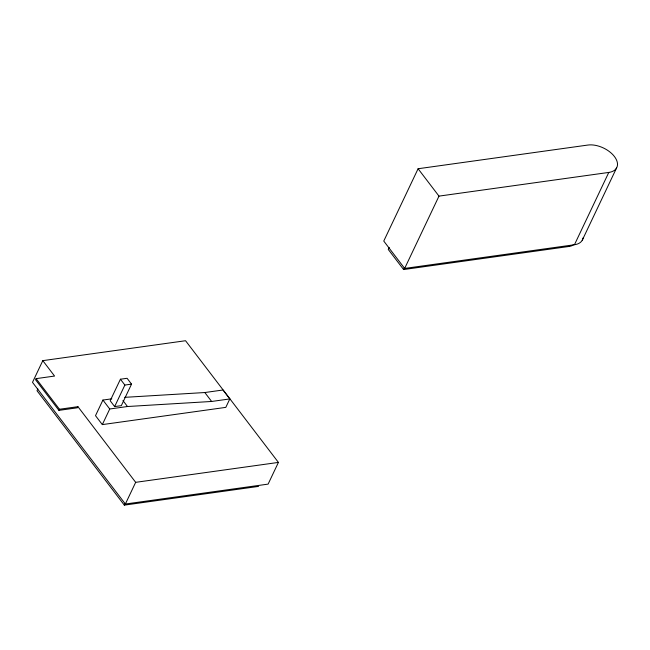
<?xml version="1.0" encoding="UTF-8"?>
<svg xmlns="http://www.w3.org/2000/svg" width="650" height="650" viewBox="0 0 650 650"><rect width="100%" height="100%" fill="white"/><g stroke="black" fill="none" stroke-linecap="round" stroke-linejoin="round"><path stroke-width="0.97" d="M42.803 360.644L32.5 382.338L125.369 504.026L268.117 484.112L278.419 462.41L185.551 340.722L42.803 360.644L54.567 376.058L36.091 378.641L35.563 379.746L58.931 410.369L77.407 407.786L77.935 406.681L135.671 482.332L278.419 462.41M37.846 388.928L37.001 390.707L124.329 505.131L258.554 486.403M58.931 410.369L59.459 409.256L77.935 406.681M111.8 398.824L102.919 400.059L95.509 415.667L102.326 424.604L225.81 407.371L229.824 398.929L223.007 389.992L204.823 392.535L124.678 397.345M120.421 379.218L110.191 400.757L114.644 406.591L121.306 405.665L131.536 384.126L127.083 378.292L120.421 379.218L124.873 385.052L131.536 384.126M102.326 424.604L109.736 408.996L127.489 406.518L211.64 401.464L229.824 398.929M114.644 406.591L124.873 385.052M124.329 505.131L125.174 503.352M125.369 504.026L135.671 482.332M574.454 244.741L608.79 172.429A20.442 11.895 25.4 0 0 614.404 156.496A20.442 11.895 25.4 0 0 587.901 145.048L418.096 168.74L383.76 241.061L404.649 268.434L574.454 244.741A20.442 11.895 25.4 0 0 583.058 237.941M389.196 247.422L388.245 249.421L403.601 269.547L569.156 246.447A15.031 8.751 25.4 0 0 573.722 244.562M403.601 269.547L404.552 267.548M404.649 268.434L438.986 196.121L608.79 172.429M569.156 246.447L569.628 245.448M582.238 240.264L616.574 167.952M418.096 168.74L438.986 196.121M204.823 392.535L211.64 401.464M122.947 400.562L127.489 406.518M102.919 400.059L109.736 408.996M36.091 378.641L59.459 409.256"/></g></svg>
